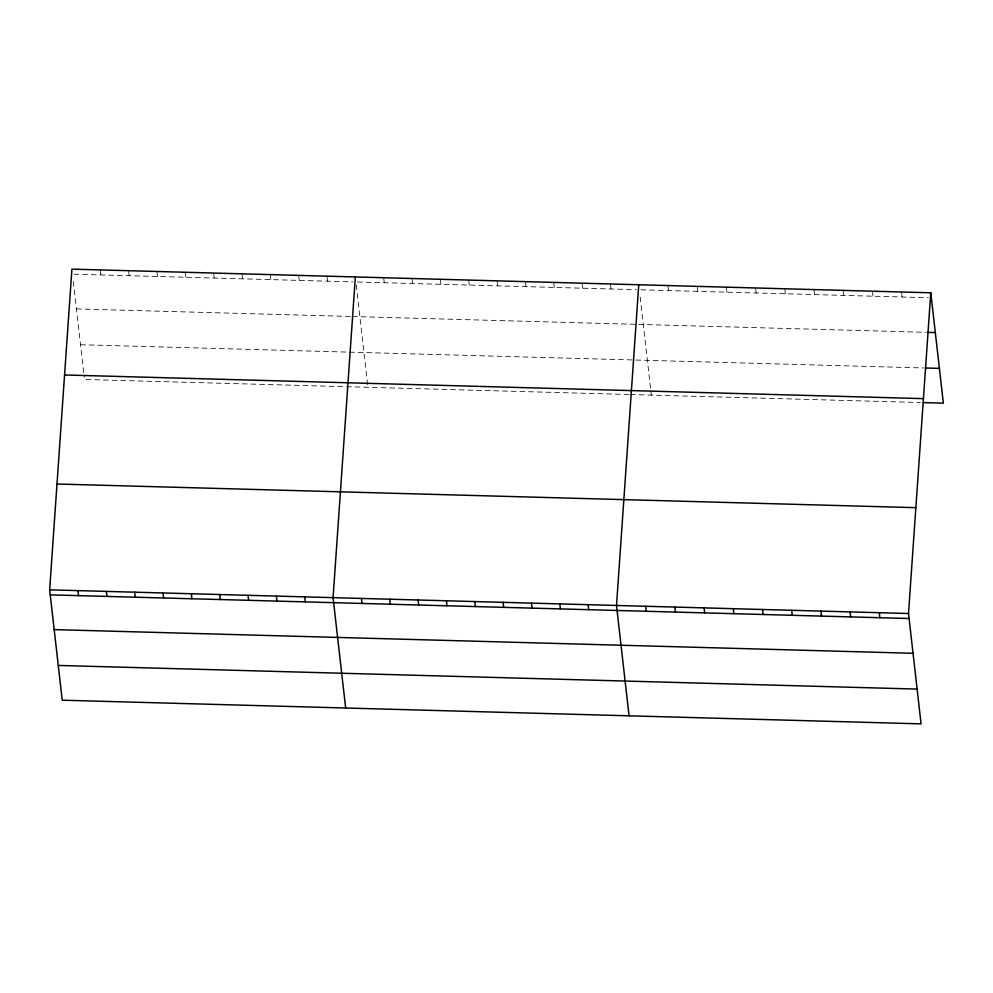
<?xml version="1.0" encoding="UTF-8"?>
<svg xmlns="http://www.w3.org/2000/svg" width="993" height="993" viewBox="0 0 993 993"><rect width="100%" height="100%" fill="white"/><g stroke="black" fill="none" stroke-linecap="round" stroke-linejoin="round"><path stroke-width="0.74" stroke-dasharray="4.96 3.72" d="M73.978 274.192L352.925 281.875M357.406 282L636.352 289.683M640.87 289.807L928.269 297.726M76.449 308.91L350.926 316.469M352.416 316.519L926.084 332.32M80.532 344.732L924.024 367.969M628.966 394.494L84.492 379.487L83.995 375.143M630.456 394.531L920.3 402.525M901.57 291.992L902.14 297.006M872.375 291.197L872.946 296.199M843.169 290.39L843.74 295.393M813.975 289.584L814.545 294.586M784.768 288.777L785.339 293.791M755.574 287.97L756.145 292.985M726.367 287.176L726.938 292.178M697.173 286.369L697.731 291.371M667.966 285.562L668.537 290.564M640.162 297.006L650.676 389.318M650.837 390.758L651.334 395.115M610.422 283.973L610.993 288.988M582.084 283.191L582.655 288.206M553.734 282.409L554.305 287.424M525.396 281.627L525.967 286.642M497.046 280.858L497.617 285.86M468.708 280.076L469.279 285.078M440.371 279.294L440.942 284.296M412.021 278.512L412.591 283.514M383.683 277.73L384.254 282.732M356.239 284.854L367.919 387.307M326.995 276.166L327.566 281.168M298.657 275.384L299.228 280.398M270.307 274.602L270.878 279.616M241.969 273.82L242.54 278.834M213.632 273.05L214.203 278.052M185.281 272.268L185.852 277.27M156.944 271.486L157.515 276.488M128.606 270.704L129.177 275.706M100.256 269.922L100.827 274.924M73.308 281.391L83.834 373.703"/><path stroke-width="1.49" d="M930.776 292.798L908.508 613.513L921.082 723.86L62.224 700.202L49.65 589.842L71.918 269.14L930.776 292.798L943.35 403.158L923.366 402.599M355.345 276.948L333.077 597.649L345.651 708.009M638.76 284.755L616.504 605.457L629.066 715.816M927.623 332.357L935.307 332.568M925.563 368.006L939.39 368.391M64.57 374.969L923.428 398.64M56.998 484.013L915.856 507.671M49.65 589.842L908.508 613.513M50.221 594.857L909.079 618.515M54.181 629.612L913.039 653.282M58.264 665.434L917.122 689.092M879.314 612.706L879.885 617.708M850.107 611.899L850.678 616.901M820.913 611.092L821.472 616.094M791.706 610.285L792.277 615.3M762.5 609.479L763.071 614.493M733.306 608.684L733.877 613.686M704.099 607.877L704.67 612.88M674.905 607.071L675.476 612.073M645.698 606.264L646.269 611.278M588.154 604.687L588.725 609.69M559.816 603.905L560.387 608.908M531.466 603.123L532.037 608.126M503.128 602.341L503.699 607.344M474.791 601.559L475.362 606.562M446.44 600.777L447.011 605.78M418.103 599.995L418.674 604.998M389.765 599.213L390.323 604.228M361.415 598.431L361.986 603.446M304.727 596.867L305.298 601.882M276.389 596.098L276.96 601.1M248.051 595.316L248.622 600.318M219.701 594.534L220.272 599.536M191.364 593.752L191.934 598.754M163.026 592.97L163.584 597.972M134.676 592.188L135.247 597.19M106.338 591.406L106.909 596.408M77.988 590.624L78.559 595.639"/></g></svg>
